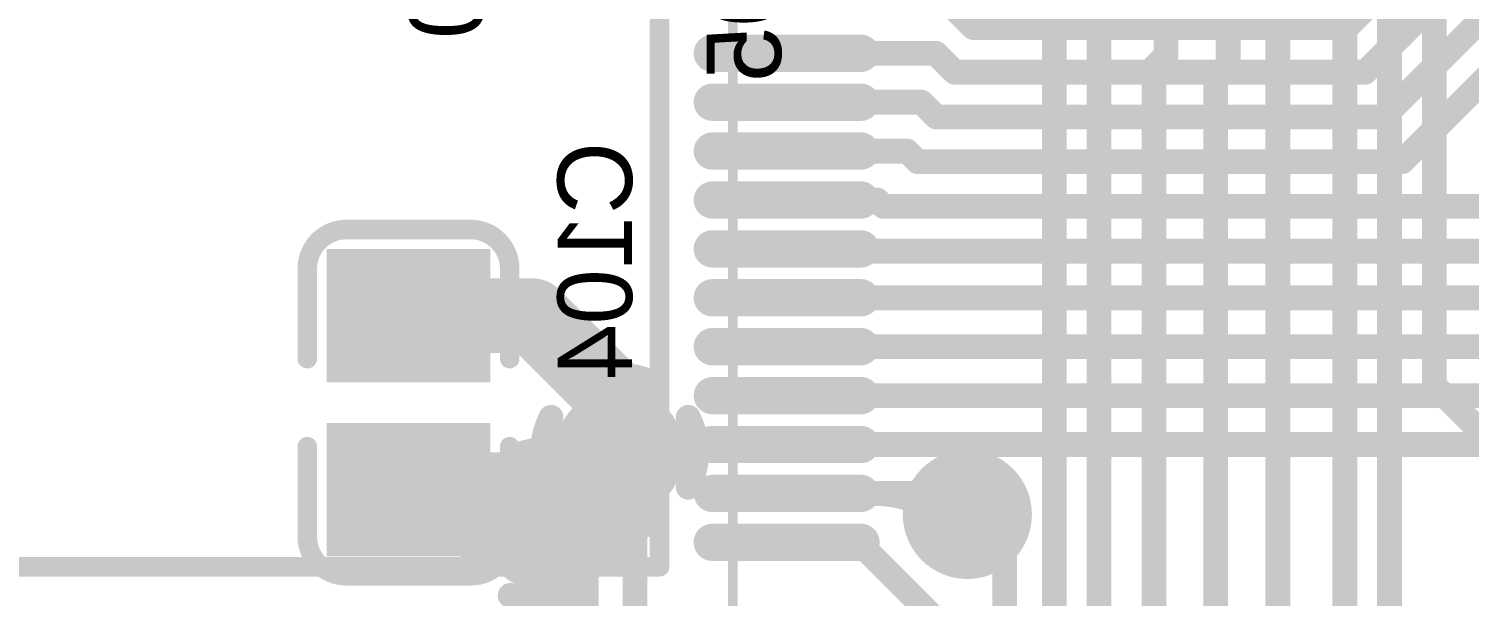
# Model space of a CAD drawing. Header units: millimetres. Extents: x 3.32 to 12.49, y 5.66 to 10.73.
# Drawn here: x 6.509 to 7.089, y 6.291 to 6.519 of the extents above; entities that cross this region are included whole.
import ezdxf

# ---------------------------------------------------------------- set-up
doc = ezdxf.new("R2010")
doc.units = ezdxf.units.MM
doc.header["$MEASUREMENT"] = 0
for name, color, linetype in [('BottomLayer', 5, 'Continuous'), ('BottomOverlay', 54, 'Continuous'), ('BottomPaste', 16, 'Continuous'), ('BottomSolder', 6, 'Continuous'), ('InternalPlane1', 76, 'Continuous'), ('InternalPlane2', 16, 'Continuous'), ('Mechanical13', 56, 'Continuous'), ('MultiLayer', 9, 'Continuous'), ('TopLayer', 1, 'Continuous'), ('TopOverlay', 2, 'Continuous'), ('TopPaste', 8, 'Continuous'), ('TopSolder', 216, 'Continuous'), ('ViaHoleLayer', 16, 'Continuous')]:
    doc.layers.add(name, color=color, linetype=linetype)

# ---------------------------------------------------------------- blocks, each defined once
blk = doc.blocks.new('LQFP_100_14_14_05P_118')
at = {"layer": 'Mechanical13', "const_width": 0.00394}
blk.add_lwpolyline([(-0.27559, 0.27559), (-0.27559, -0.27559)], dxfattribs=at)
at = {"layer": 'TopLayer', "const_width": 0.01102}
for points in [[(-0.32717, 0.23622), (-0.26732, 0.23622)], [(-0.32717, 0.21654), (-0.26732, 0.21654)], [(-0.32717, 0.19685), (-0.26732, 0.19685)], [(-0.32717, 0.17717), (-0.26732, 0.17717)], [(-0.32717, 0.15748), (-0.26732, 0.15748)], [(-0.32717, 0.1378), (-0.26732, 0.1378)], [(-0.32717, 0.11811), (-0.26732, 0.11811)], [(-0.32717, 0.09843), (-0.26732, 0.09843)], [(-0.32717, 0.07874), (-0.26732, 0.07874)], [(-0.32717, 0.05906), (-0.26732, 0.05906)], [(-0.32717, 0.03937), (-0.26732, 0.03937)]]:
    blk.add_lwpolyline(points, dxfattribs=at)
at = {"layer": 'TopLayer', "const_width": 0.00551}
for points in [[(-0.32992, 0.23622, 1), (-0.32441, 0.23622, 1)], [(-0.27008, 0.23622, 1), (-0.26457, 0.23622, 1)], [(-0.32992, 0.21654, 1), (-0.32441, 0.21654, 1)], [(-0.27008, 0.21654, 1), (-0.26457, 0.21654, 1)], [(-0.32992, 0.19685, 1), (-0.32441, 0.19685, 1)], [(-0.27008, 0.19685, 1), (-0.26457, 0.19685, 1)], [(-0.32992, 0.17717, 1), (-0.32441, 0.17717, 1)], [(-0.27008, 0.17717, 1), (-0.26457, 0.17717, 1)], [(-0.32992, 0.15748, 1), (-0.32441, 0.15748, 1)], [(-0.27008, 0.15748, 1), (-0.26457, 0.15748, 1)], [(-0.32992, 0.1378, 1), (-0.32441, 0.1378, 1)], [(-0.27008, 0.1378, 1), (-0.26457, 0.1378, 1)], [(-0.32992, 0.11811, 1), (-0.32441, 0.11811, 1)], [(-0.27008, 0.11811, 1), (-0.26457, 0.11811, 1)], [(-0.32992, 0.09843, 1), (-0.32441, 0.09843, 1)], [(-0.27008, 0.09843, 1), (-0.26457, 0.09843, 1)], [(-0.32992, 0.07874, 1), (-0.32441, 0.07874, 1)], [(-0.27008, 0.07874, 1), (-0.26457, 0.07874, 1)], [(-0.32992, 0.05906, 1), (-0.32441, 0.05906, 1)], [(-0.27008, 0.05906, 1), (-0.26457, 0.05906, 1)], [(-0.32992, 0.03937, 1), (-0.32441, 0.03937, 1)], [(-0.27008, 0.03937, 1), (-0.26457, 0.03937, 1)]]:
    blk.add_lwpolyline(points, format="xyb", close=True, dxfattribs=at)
at = {"layer": 'TopOverlay', "const_width": 0.00787}
for points in [[(0.24606, 0.24606), (-0.24606, 0.24606)], [(-0.24606, 0.24606), (-0.24606, -0.24606)]]:
    blk.add_lwpolyline(points, dxfattribs=at)
at = {"layer": 'TopOverlay', "const_width": 0.00394}
blk.add_lwpolyline([(-0.24803, 0.24606, 1), (-0.24409, 0.24606, 1)], format="xyb", close=True, dxfattribs=at)
blk.add_lwpolyline([(-0.24803, 0.24606, 1), (-0.24409, 0.24606, 1)], format="xyb", close=True, dxfattribs=at)
at = {"layer": 'TopPaste', "const_width": 0.01102}
for points in [[(-0.32717, 0.23622), (-0.26732, 0.23622)], [(-0.32717, 0.21654), (-0.26732, 0.21654)], [(-0.32717, 0.19685), (-0.26732, 0.19685)], [(-0.32717, 0.17717), (-0.26732, 0.17717)], [(-0.32717, 0.15748), (-0.26732, 0.15748)], [(-0.32717, 0.1378), (-0.26732, 0.1378)], [(-0.32717, 0.11811), (-0.26732, 0.11811)], [(-0.32717, 0.09843), (-0.26732, 0.09843)], [(-0.32717, 0.07874), (-0.26732, 0.07874)], [(-0.32717, 0.05906), (-0.26732, 0.05906)], [(-0.32717, 0.03937), (-0.26732, 0.03937)]]:
    blk.add_lwpolyline(points, dxfattribs=at)
at = {"layer": 'TopPaste', "const_width": 0.00551}
for points in [[(-0.32992, 0.23622, 1), (-0.32441, 0.23622, 1)], [(-0.27008, 0.23622, 1), (-0.26457, 0.23622, 1)], [(-0.32992, 0.21654, 1), (-0.32441, 0.21654, 1)], [(-0.27008, 0.21654, 1), (-0.26457, 0.21654, 1)], [(-0.32992, 0.19685, 1), (-0.32441, 0.19685, 1)], [(-0.27008, 0.19685, 1), (-0.26457, 0.19685, 1)], [(-0.32992, 0.17717, 1), (-0.32441, 0.17717, 1)], [(-0.27008, 0.17717, 1), (-0.26457, 0.17717, 1)], [(-0.32992, 0.15748, 1), (-0.32441, 0.15748, 1)], [(-0.27008, 0.15748, 1), (-0.26457, 0.15748, 1)], [(-0.32992, 0.1378, 1), (-0.32441, 0.1378, 1)], [(-0.27008, 0.1378, 1), (-0.26457, 0.1378, 1)], [(-0.32992, 0.11811, 1), (-0.32441, 0.11811, 1)], [(-0.27008, 0.11811, 1), (-0.26457, 0.11811, 1)], [(-0.32992, 0.09843, 1), (-0.32441, 0.09843, 1)], [(-0.27008, 0.09843, 1), (-0.26457, 0.09843, 1)], [(-0.32992, 0.07874, 1), (-0.32441, 0.07874, 1)], [(-0.27008, 0.07874, 1), (-0.26457, 0.07874, 1)], [(-0.32992, 0.05906, 1), (-0.32441, 0.05906, 1)], [(-0.27008, 0.05906, 1), (-0.26457, 0.05906, 1)], [(-0.32992, 0.03937, 1), (-0.32441, 0.03937, 1)], [(-0.27008, 0.03937, 1), (-0.26457, 0.03937, 1)]]:
    blk.add_lwpolyline(points, format="xyb", close=True, dxfattribs=at)
at = {"layer": 'TopSolder', "const_width": 0.01502}
for points in [[(-0.32717, 0.23622), (-0.26732, 0.23622)], [(-0.32717, 0.21654), (-0.26732, 0.21654)], [(-0.32717, 0.19685), (-0.26732, 0.19685)], [(-0.32717, 0.17717), (-0.26732, 0.17717)], [(-0.32717, 0.15748), (-0.26732, 0.15748)], [(-0.32717, 0.1378), (-0.26732, 0.1378)], [(-0.32717, 0.11811), (-0.26732, 0.11811)], [(-0.32717, 0.09843), (-0.26732, 0.09843)], [(-0.32717, 0.07874), (-0.26732, 0.07874)], [(-0.32717, 0.05906), (-0.26732, 0.05906)], [(-0.32717, 0.03937), (-0.26732, 0.03937)]]:
    blk.add_lwpolyline(points, dxfattribs=at)
at = {"layer": 'TopSolder', "const_width": 0.00751}
for points in [[(-0.33092, 0.23622, 1), (-0.32341, 0.23622, 1)], [(-0.27108, 0.23622, 1), (-0.26357, 0.23622, 1)], [(-0.33092, 0.21654, 1), (-0.32341, 0.21654, 1)], [(-0.27108, 0.21654, 1), (-0.26357, 0.21654, 1)], [(-0.33092, 0.19685, 1), (-0.32341, 0.19685, 1)], [(-0.27108, 0.19685, 1), (-0.26357, 0.19685, 1)], [(-0.33092, 0.17717, 1), (-0.32341, 0.17717, 1)], [(-0.27108, 0.17717, 1), (-0.26357, 0.17717, 1)], [(-0.33092, 0.15748, 1), (-0.32341, 0.15748, 1)], [(-0.27108, 0.15748, 1), (-0.26357, 0.15748, 1)], [(-0.33092, 0.1378, 1), (-0.32341, 0.1378, 1)], [(-0.27108, 0.1378, 1), (-0.26357, 0.1378, 1)], [(-0.33092, 0.11811, 1), (-0.32341, 0.11811, 1)], [(-0.27108, 0.11811, 1), (-0.26357, 0.11811, 1)], [(-0.33092, 0.09843, 1), (-0.32341, 0.09843, 1)], [(-0.27108, 0.09843, 1), (-0.26357, 0.09843, 1)], [(-0.33092, 0.07874, 1), (-0.32341, 0.07874, 1)], [(-0.27108, 0.07874, 1), (-0.26357, 0.07874, 1)], [(-0.33092, 0.05906, 1), (-0.32341, 0.05906, 1)], [(-0.27108, 0.05906, 1), (-0.26357, 0.05906, 1)], [(-0.33092, 0.03937, 1), (-0.32341, 0.03937, 1)], [(-0.27108, 0.03937, 1), (-0.26357, 0.03937, 1)]]:
    blk.add_lwpolyline(points, format="xyb", close=True, dxfattribs=at)
blk = doc.blocks.new('0805_C_B_469')
at = {"layer": 'BottomLayer'}
for points in [[(-0.05787, -0.02894), (-0.0122, -0.02894), (-0.05787, 0.02894), (-0.0122, 0.02894)], [(0.0122, -0.02894), (0.05787, -0.02894), (0.0122, 0.02894), (0.05787, 0.02894)]]:
    blk.add_solid(points, dxfattribs=at)
at = {"layer": 'BottomOverlay', "const_width": 0.00787}
for points in [[(-0.06969, 0.025, -0.414213), (-0.05394, 0.04075)], [(0.05394, 0.04075, -0.414214), (0.06968, 0.025)], [(-0.05394, -0.04075, -0.414214), (-0.06969, -0.025)], [(0.06969, -0.025, -0.414213), (0.05394, -0.04075)]]:
    blk.add_lwpolyline(points, format="xyb", dxfattribs=at)
at = {"layer": 'BottomOverlay', "const_width": 0.00394}
for points in [[(-0.05591, 0.04075, 1), (-0.05197, 0.04075, 1)], [(-0.05591, 0.04075, 1), (-0.05197, 0.04075, 1)], [(-0.01969, 0.04075, 1), (-0.01575, 0.04075, 1)], [(0.01575, 0.04075, 1), (0.01969, 0.04075, 1)], [(0.05197, 0.04075, 1), (0.05591, 0.04075, 1)], [(0.05197, 0.04075, 1), (0.05591, 0.04075, 1)], [(-0.07165, 0.025, 1), (-0.06772, 0.025, 1)], [(-0.07165, 0.025, 1), (-0.06772, 0.025, 1)], [(0.06772, 0.025, 1), (0.07165, 0.025, 1)], [(0.06772, 0.025, 1), (0.07165, 0.025, 1)], [(-0.07165, -0.025, 1), (-0.06772, -0.025, 1)], [(-0.07165, -0.025, 1), (-0.06772, -0.025, 1)], [(0.06772, -0.025, 1), (0.07165, -0.025, 1)], [(0.06772, -0.025, 1), (0.07165, -0.025, 1)], [(-0.05591, -0.04075, 1), (-0.05197, -0.04075, 1)], [(-0.05591, -0.04075, 1), (-0.05197, -0.04075, 1)], [(-0.01969, -0.04075, 1), (-0.01575, -0.04075, 1)], [(0.01575, -0.04075, 1), (0.01969, -0.04075, 1)], [(0.05197, -0.04075, 1), (0.05591, -0.04075, 1)], [(0.05197, -0.04075, 1), (0.05591, -0.04075, 1)]]:
    blk.add_lwpolyline(points, format="xyb", close=True, dxfattribs=at)
at = {"layer": 'BottomOverlay', "const_width": 0.00787}
for points in [[(-0.05394, 0.04075), (-0.01772, 0.04075)], [(0.01772, 0.04075), (0.05394, 0.04075)], [(-0.06969, 0.025), (-0.06969, -0.025)], [(0.06968, 0.025), (0.06968, -0.025)], [(-0.05394, -0.04075), (-0.01772, -0.04075)], [(0.01772, -0.04075), (0.05394, -0.04075)]]:
    blk.add_lwpolyline(points, dxfattribs=at)
at = {"layer": 'BottomPaste'}
for points in [[(-0.05787, -0.02894), (-0.0122, -0.02894), (-0.05787, 0.02894), (-0.0122, 0.02894)], [(0.0122, -0.02894), (0.05787, -0.02894), (0.0122, 0.02894), (0.05787, 0.02894)]]:
    blk.add_solid(points, dxfattribs=at)
at = {"layer": 'BottomSolder'}
for points in [[(-0.06187, -0.03294), (-0.0082, -0.03294), (-0.06187, 0.03294), (-0.0082, 0.03294)], [(0.0082, -0.03294), (0.06187, -0.03294), (0.0082, 0.03294), (0.06187, 0.03294)]]:
    blk.add_solid(points, dxfattribs=at)

msp = doc.modelspace()

# ---------------------------------------------------------------- linework, layer by layer
at = {"layer": 'BottomLayer'}
for points, const_width in [([(7.07501, 6.37566), (7.07501, 6.64248)], 0.01), ([(7.05701, 6.04866), (7.05701, 6.63503)], 0.01), ([(6.99201, 6.50366), (6.99201, 6.62366)], 0.01), ([(7.01201, 6.03866), (7.01201, 6.62912)], 0.01), ([(7.03901, 6.04121), (7.03901, 6.62757)], 0.01), ([(6.96701, 6.50848), (6.96701, 6.59866)], 0.01), ([(6.94001, 5.82666), (6.94001, 6.57566)], 0.01), ([(6.92201, 5.92866), (6.92201, 6.54803)], 0.01), ([(6.96219, 6.50366), (6.96701, 6.50848)], 0.01), ([(6.96219, 6.00366), (6.96219, 6.50366)], 0.01), ([(6.98701, 6.49866), (6.99201, 6.50366)], 0.01), ([(6.98701, 6.02366), (6.98701, 6.49866)], 0.01), ([(6.66201, 6.4037), (6.71197, 6.4037)], 0.03), ([(6.71197, 6.4037), (6.74701, 6.36866)], 0.03), ([(6.74701, 6.34866), (6.74701, 6.36866)], 0.03), ([(7.07501, 6.37566), (7.21401, 6.23666)], 0.01), ([(6.66201, 6.33362), (6.70205, 6.33362)], 0.03), ([(6.70205, 6.33362), (6.71701, 6.31866)], 0.03), ([(6.88701, 6.32366), (6.90201, 6.30866)], 0.01), ([(6.90201, 6.17866), (6.90201, 6.30866)], 0.01)]:
    msp.add_lwpolyline(points, dxfattribs=dict(at, const_width=const_width))
for points, const_width in [([(6.96451, 6.50848, 1), (6.96951, 6.50848, 1)], 0.005), ([(6.96451, 6.50848, 1), (6.96951, 6.50848, 1)], 0.005), ([(6.95969, 6.50366, 1), (6.96469, 6.50366, 1)], 0.005), ([(6.95969, 6.50366, 1), (6.96469, 6.50366, 1)], 0.005), ([(6.98951, 6.50366, 1), (6.99451, 6.50366, 1)], 0.005), ([(6.98951, 6.50366, 1), (6.99451, 6.50366, 1)], 0.005), ([(6.98451, 6.49866, 1), (6.98951, 6.49866, 1)], 0.005), ([(6.98451, 6.49866, 1), (6.98951, 6.49866, 1)], 0.005), ([(6.65451, 6.4037, 1), (6.66951, 6.4037, 1)], 0.015), ([(6.70447, 6.4037, 1), (6.71947, 6.4037, 1)], 0.015), ([(6.70447, 6.4037, 1), (6.71947, 6.4037, 1)], 0.015), ([(6.73049, 6.37768, 1), (6.74549, 6.37768, 1)], 0.015), ([(6.73951, 6.36866, 1), (6.75451, 6.36866, 1)], 0.015), ([(6.73951, 6.36866, 1), (6.75451, 6.36866, 1)], 0.015), ([(6.73951, 6.36866, 1), (6.75451, 6.36866, 1)], 0.015), ([(7.07251, 6.37566, 1), (7.07751, 6.37566, 1)], 0.005), ([(7.07251, 6.37566, 1), (7.07751, 6.37566, 1)], 0.005), ([(6.73951, 6.34866, 1), (6.75451, 6.34866, 1)], 0.015), ([(6.74207, 6.3471, 1), (6.75707, 6.3471, 1)], 0.015), ([(6.74251, 6.34866, 1), (6.75751, 6.34866, 1)], 0.015), ([(6.74101, 6.34866, 1), (6.75301, 6.34866, 1)], 0.012), ([(6.65451, 6.33362, 1), (6.66951, 6.33362, 1)], 0.015), ([(6.68063, 6.33362, 1), (6.69563, 6.33362, 1)], 0.015), ([(6.69455, 6.33362, 1), (6.70955, 6.33362, 1)], 0.015), ([(6.69455, 6.33362, 1), (6.70955, 6.33362, 1)], 0.015), ([(6.66397, 6.32654, 1), (6.67897, 6.32654, 1)], 0.015), ([(6.70951, 6.31866, 1), (6.72451, 6.31866, 1)], 0.015), ([(6.70951, 6.31866, 1), (6.72451, 6.31866, 1)], 0.015), ([(6.71163, 6.32078, 1), (6.72663, 6.32078, 1)], 0.015), ([(6.88101, 6.32366, 1), (6.89301, 6.32366, 1)], 0.012), ([(6.71101, 6.31866, 1), (6.72301, 6.31866, 1)], 0.012), ([(6.88451, 6.32366, 1), (6.88951, 6.32366, 1)], 0.005), ([(6.89151, 6.32366, 1), (6.89651, 6.32366, 1)], 0.005), ([(6.88451, 6.31666, 1), (6.88951, 6.31666, 1)], 0.005), ([(6.89646, 6.31171, 1), (6.90146, 6.31171, 1)], 0.005), ([(6.89646, 6.31171, 1), (6.90146, 6.31171, 1)], 0.005), ([(6.89951, 6.30866, 1), (6.90451, 6.30866, 1)], 0.005), ([(6.89951, 6.30866, 1), (6.90451, 6.30866, 1)], 0.005)]:
    msp.add_lwpolyline(points, format="xyb", close=True, dxfattribs=dict(at, const_width=const_width))
for points, const_width in [([(6.73799, 6.37768, -0.198912), (6.75001, 6.34866)], 0.03), ([(6.74701, 6.36866, -0.346618), (6.74957, 6.3471)], 0.03), ([(6.67147, 6.32654, -0.317055), (6.71701, 6.31866)], 0.03), ([(6.68813, 6.33362, -0.198912), (6.71913, 6.32078)], 0.03), ([(6.89896, 6.31171, -0.198912), (6.89401, 6.32366)], 0.01), ([(6.88701, 6.31666, -0.198912), (6.89896, 6.31171)], 0.01)]:
    msp.add_lwpolyline(points, format="xyb", dxfattribs=dict(at, const_width=const_width))
at = {"layer": 'InternalPlane1'}
for points, const_width in [([(6.73401, 6.34866, 1), (6.76001, 6.34866, 1)], 0.026), ([(6.70043, 6.34628, 1), (6.70543, 6.34628, 1)], 0.005), ([(6.72858, 6.34628, 1), (6.73358, 6.34628, 1)], 0.005), ([(6.87401, 6.32366, 1), (6.90001, 6.32366, 1)], 0.026), ([(6.68689, 6.33274, 1), (6.69189, 6.33274, 1)], 0.005), ([(6.74213, 6.33274, 1), (6.74713, 6.33274, 1)], 0.005), ([(6.68689, 6.30459, 1), (6.69189, 6.30459, 1)], 0.005), ([(6.74213, 6.30459, 1), (6.74713, 6.30459, 1)], 0.005), ([(6.70043, 6.29104, 1), (6.70543, 6.29104, 1)], 0.005), ([(6.72858, 6.29104, 1), (6.73358, 6.29104, 1)], 0.005)]:
    msp.add_lwpolyline(points, format="xyb", close=True, dxfattribs=dict(at, const_width=const_width))
at = {"layer": 'InternalPlane1', "const_width": 0.01}
for points in [[(6.70293, 6.34628, -0.240079), (6.73108, 6.34628)], [(6.68939, 6.30459, -0.240079), (6.68939, 6.33274)], [(6.74463, 6.33274, -0.240079), (6.74463, 6.30459)], [(6.73108, 6.29104, -0.240079), (6.70293, 6.29104)]]:
    msp.add_lwpolyline(points, format="xyb", dxfattribs=at)
at = {"layer": 'InternalPlane2', "const_width": 0.01}
for points in [[(6.73293, 6.37628, -0.240079), (6.76108, 6.37628)], [(6.71939, 6.33459, -0.240079), (6.71939, 6.36274)], [(6.77463, 6.36274, -0.240079), (6.77463, 6.33459)], [(6.76108, 6.32104, -0.240079), (6.73293, 6.32104)]]:
    msp.add_lwpolyline(points, format="xyb", dxfattribs=at)
at = {"layer": 'InternalPlane2'}
for points, const_width in [([(6.73043, 6.37628, 1), (6.73543, 6.37628, 1)], 0.005), ([(6.75858, 6.37628, 1), (6.76358, 6.37628, 1)], 0.005), ([(6.71689, 6.36274, 1), (6.72189, 6.36274, 1)], 0.005), ([(6.77213, 6.36274, 1), (6.77713, 6.36274, 1)], 0.005), ([(6.70401, 6.31866, 1), (6.73001, 6.31866, 1)], 0.026), ([(6.87401, 6.32366, 1), (6.90001, 6.32366, 1)], 0.026), ([(6.71689, 6.33459, 1), (6.72189, 6.33459, 1)], 0.005), ([(6.77213, 6.33459, 1), (6.77713, 6.33459, 1)], 0.005), ([(6.73043, 6.32104, 1), (6.73543, 6.32104, 1)], 0.005), ([(6.75858, 6.32104, 1), (6.76358, 6.32104, 1)], 0.005)]:
    msp.add_lwpolyline(points, format="xyb", close=True, dxfattribs=dict(at, const_width=const_width))
at = {"layer": 'MultiLayer', "const_width": 0.012}
for points in [[(6.74101, 6.34866, 1), (6.75301, 6.34866, 1)], [(6.88101, 6.32366, 1), (6.89301, 6.32366, 1)], [(6.71101, 6.31866, 1), (6.72301, 6.31866, 1)]]:
    msp.add_lwpolyline(points, format="xyb", close=True, dxfattribs=at)
at = {"layer": 'TopLayer', "const_width": 0.01}
for points in [[(7.03973, 6.51966), (7.14132, 6.62125)], [(7.04719, 6.50166), (7.14878, 6.60325)], [(7.05464, 6.48366), (7.15464, 6.58366)], [(7.0621, 6.46566), (7.15628, 6.55984)], [(6.88006, 6.52898), (6.88938, 6.51966)], [(6.88938, 6.51966), (7.03973, 6.51966)], [(6.81425, 6.50929), (6.87429, 6.50929)], [(6.87429, 6.50929), (6.88192, 6.50166)], [(6.88192, 6.50166), (7.04719, 6.50166)], [(6.81425, 6.48961), (6.86852, 6.48961)], [(6.86852, 6.48961), (6.87446, 6.48366)], [(6.87446, 6.48366), (7.05464, 6.48366)], [(6.81425, 6.46992), (6.86275, 6.46992)], [(6.86275, 6.46992), (6.86701, 6.46566)], [(6.86701, 6.46566), (7.0621, 6.46566)], [(6.81425, 6.45024), (6.85067, 6.45024)], [(6.85067, 6.45024), (6.85324, 6.44766)], [(6.85324, 6.44766), (7.12701, 6.44766)], [(6.81425, 6.43055), (6.81514, 6.42966)], [(6.81514, 6.42966), (7.14436, 6.42966)], [(6.81425, 6.41087), (7.15921, 6.41087)], [(6.81425, 6.39118), (7.16953, 6.39118)], [(6.81425, 6.3715), (7.20484, 6.3715)], [(6.81425, 6.35181), (7.22516, 6.35181)], [(6.74701, 6.32866), (6.74701, 6.34866)], [(6.74701, 6.32866), (6.75323, 6.32244)], [(6.81425, 6.33213), (6.87854, 6.33213)], [(6.87854, 6.33213), (6.88701, 6.32366)], [(6.75323, 6.25142), (6.75323, 6.32244)], [(6.71701, 6.31866), (6.73354, 6.30213)], [(6.81425, 6.31244), (6.84323, 6.31244)], [(6.84323, 6.31244), (6.90201, 6.25366)], [(6.73354, 6.25142), (6.73354, 6.30213)]]:
    msp.add_lwpolyline(points, dxfattribs=at)
at = {"layer": 'TopLayer'}
for points, const_width in [([(6.88688, 6.51966, 1), (6.89188, 6.51966, 1)], 0.005), ([(6.88688, 6.51966, 1), (6.89188, 6.51966, 1)], 0.005), ([(7.03723, 6.51966, 1), (7.04223, 6.51966, 1)], 0.005), ([(7.03723, 6.51966, 1), (7.04223, 6.51966, 1)], 0.005), ([(6.81175, 6.50929, 1), (6.81675, 6.50929, 1)], 0.005), ([(6.87179, 6.50929, 1), (6.87679, 6.50929, 1)], 0.005), ([(6.87179, 6.50929, 1), (6.87679, 6.50929, 1)], 0.005), ([(6.87942, 6.50166, 1), (6.88442, 6.50166, 1)], 0.005), ([(6.87942, 6.50166, 1), (6.88442, 6.50166, 1)], 0.005), ([(7.04469, 6.50166, 1), (7.04969, 6.50166, 1)], 0.005), ([(7.04469, 6.50166, 1), (7.04969, 6.50166, 1)], 0.005), ([(6.81175, 6.48961, 1), (6.81675, 6.48961, 1)], 0.005), ([(6.86602, 6.48961, 1), (6.87102, 6.48961, 1)], 0.005), ([(6.86602, 6.48961, 1), (6.87102, 6.48961, 1)], 0.005), ([(6.87196, 6.48366, 1), (6.87696, 6.48366, 1)], 0.005), ([(6.87196, 6.48366, 1), (6.87696, 6.48366, 1)], 0.005), ([(7.05214, 6.48366, 1), (7.05714, 6.48366, 1)], 0.005), ([(7.05214, 6.48366, 1), (7.05714, 6.48366, 1)], 0.005), ([(6.81175, 6.46992, 1), (6.81675, 6.46992, 1)], 0.005), ([(6.86025, 6.46992, 1), (6.86525, 6.46992, 1)], 0.005), ([(6.86025, 6.46992, 1), (6.86525, 6.46992, 1)], 0.005), ([(6.86451, 6.46566, 1), (6.86951, 6.46566, 1)], 0.005), ([(6.86451, 6.46566, 1), (6.86951, 6.46566, 1)], 0.005), ([(7.0596, 6.46566, 1), (7.0646, 6.46566, 1)], 0.005), ([(7.0596, 6.46566, 1), (7.0646, 6.46566, 1)], 0.005), ([(6.81175, 6.45024, 1), (6.81675, 6.45024, 1)], 0.005), ([(6.84184, 6.44975, 1), (6.84684, 6.44975, 1)], 0.005), ([(6.84817, 6.45024, 1), (6.85317, 6.45024, 1)], 0.005), ([(6.84817, 6.45024, 1), (6.85317, 6.45024, 1)], 0.005), ([(6.85074, 6.44766, 1), (6.85574, 6.44766, 1)], 0.005), ([(6.85074, 6.44766, 1), (6.85574, 6.44766, 1)], 0.005), ([(6.85074, 6.44766, 1), (6.85574, 6.44766, 1)], 0.005), ([(6.81175, 6.43055, 1), (6.81675, 6.43055, 1)], 0.005), ([(6.81264, 6.42966, 1), (6.81764, 6.42966, 1)], 0.005), ([(6.81264, 6.42966, 1), (6.81764, 6.42966, 1)], 0.005), ([(6.81175, 6.41087, 1), (6.81675, 6.41087, 1)], 0.005), ([(6.81175, 6.39118, 1), (6.81675, 6.39118, 1)], 0.005), ([(6.81175, 6.3715, 1), (6.81675, 6.3715, 1)], 0.005), ([(6.74101, 6.34866, 1), (6.75301, 6.34866, 1)], 0.012), ([(6.81175, 6.35181, 1), (6.81675, 6.35181, 1)], 0.005), ([(6.74451, 6.34866, 1), (6.74951, 6.34866, 1)], 0.005), ([(6.73956, 6.34371, 1), (6.74456, 6.34371, 1)], 0.005), ([(6.74946, 6.34371, 1), (6.75446, 6.34371, 1)], 0.005), ([(6.74451, 6.33176, 1), (6.74951, 6.33176, 1)], 0.005), ([(6.74451, 6.33176, 1), (6.74951, 6.33176, 1)], 0.005), ([(6.74451, 6.32866, 1), (6.74951, 6.32866, 1)], 0.005), ([(6.74451, 6.32866, 1), (6.74951, 6.32866, 1)], 0.005), ([(6.81175, 6.33213, 1), (6.81675, 6.33213, 1)], 0.005), ([(6.84717, 6.33213, 1), (6.85217, 6.33213, 1)], 0.005), ([(6.87132, 6.33213, 1), (6.87632, 6.33213, 1)], 0.005), ([(6.87604, 6.33213, 1), (6.88104, 6.33213, 1)], 0.005), ([(6.87604, 6.33213, 1), (6.88104, 6.33213, 1)], 0.005), ([(6.88101, 6.32366, 1), (6.89301, 6.32366, 1)], 0.012), ([(6.71101, 6.31866, 1), (6.72301, 6.31866, 1)], 0.012), ([(6.75073, 6.32244, 1), (6.75573, 6.32244, 1)], 0.005), ([(6.75073, 6.32244, 1), (6.75573, 6.32244, 1)], 0.005), ([(6.88451, 6.32366, 1), (6.88951, 6.32366, 1)], 0.005), ([(6.88663, 6.32578, 1), (6.89163, 6.32578, 1)], 0.005), ([(6.71451, 6.31866, 1), (6.71951, 6.31866, 1)], 0.005), ([(6.72151, 6.31866, 1), (6.72651, 6.31866, 1)], 0.005), ([(6.87956, 6.31871, 1), (6.88456, 6.31871, 1)], 0.005), ([(6.71451, 6.31166, 1), (6.71951, 6.31166, 1)], 0.005), ([(6.81175, 6.31244, 1), (6.81675, 6.31244, 1)], 0.005), ([(6.84073, 6.31244, 1), (6.84573, 6.31244, 1)], 0.005), ([(6.84073, 6.31244, 1), (6.84573, 6.31244, 1)], 0.005), ([(6.72646, 6.30671, 1), (6.73146, 6.30671, 1)], 0.005), ([(6.72646, 6.30671, 1), (6.73146, 6.30671, 1)], 0.005), ([(6.73104, 6.30213, 1), (6.73604, 6.30213, 1)], 0.005), ([(6.73104, 6.30213, 1), (6.73604, 6.30213, 1)], 0.005)]:
    msp.add_lwpolyline(points, format="xyb", close=True, dxfattribs=dict(at, const_width=const_width))
at = {"layer": 'TopLayer', "const_width": 0.01}
for points in [[(6.84434, 6.44975, -0.284824), (6.85324, 6.44766)], [(6.74206, 6.34371, -0.198912), (6.74701, 6.33176)], [(6.74701, 6.33176, -0.198912), (6.75196, 6.34371)], [(6.84967, 6.33213, -0.198912), (6.88206, 6.31871)], [(6.87382, 6.33213, -0.198912), (6.88913, 6.32578)], [(6.72896, 6.30671, -0.198912), (6.72401, 6.31866)], [(6.71701, 6.31166, -0.198912), (6.72896, 6.30671)]]:
    msp.add_lwpolyline(points, format="xyb", dxfattribs=at)
at = {"layer": 'ViaHoleLayer', "const_width": 0.006}
for points in [[(6.74401, 6.34866, 1), (6.75001, 6.34866, 1)], [(6.88401, 6.32366, 1), (6.89001, 6.32366, 1)], [(6.71401, 6.31866, 1), (6.72001, 6.31866, 1)]]:
    msp.add_lwpolyline(points, format="xyb", close=True, dxfattribs=at)

# ---------------------------------------------------------------- block references
for name, p, rotation in [('LQFP_100_14_14_05P_118', (6.51701, 6.54866), 180), ('0805_C_B_469', (6.66201, 6.36866), 90)]:
    msp.add_blockref(name, p, dxfattribs=dict(rotation=rotation))

# ---------------------------------------------------------------- texts
at = {"layer": 'BottomOverlay', "text_generation_flag": 2}
for s, p in [('C105', (6.81201, 6.59366)), ('C30', (6.69201, 6.58866)), ('C104', (6.75201, 6.47366))]:
    msp.add_text(s, height=0.03, rotation=90, dxfattribs=at).set_placement(p)

doc.saveas('drawing.dxf')
